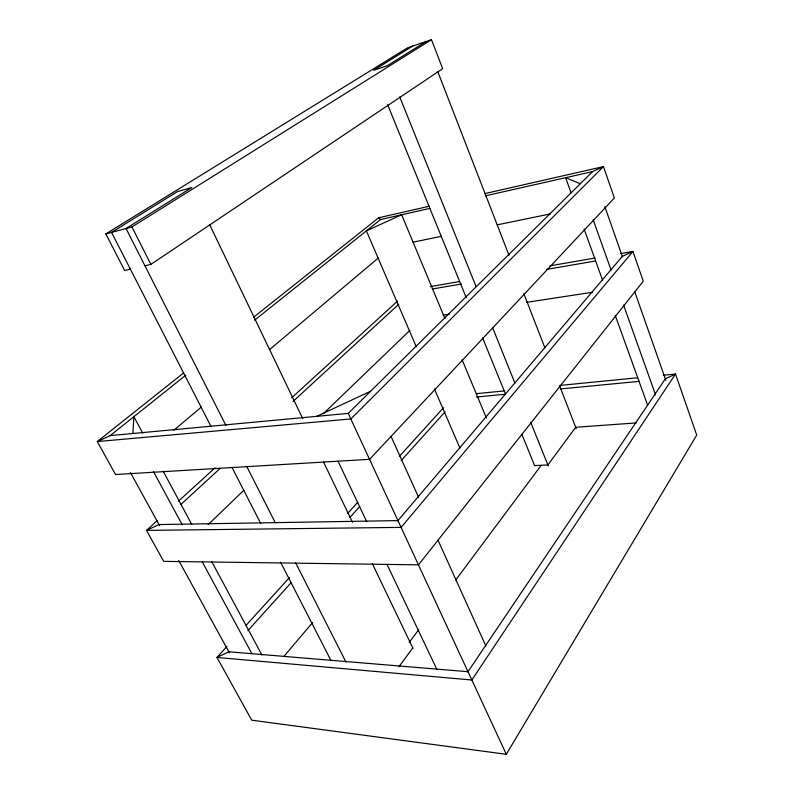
<?xml version="1.0" encoding="UTF-8"?>
<svg xmlns="http://www.w3.org/2000/svg" width="794" height="794" viewBox="0 0 794 794"><rect width="100%" height="100%" fill="white"/><g stroke="black" fill="none" stroke-linecap="round" stroke-linejoin="round"><path stroke-width="1.19" d="M132.876 433.504L133.888 416.681L142.662 433.018M226.955 646.435L216.96 657.452L251.738 720.188L506.304 754.3L696.715 435.092L675.515 374.043L663.228 375.254M467.984 671.704L228.841 651.795L216.96 657.452L471.864 680.001L467.984 671.704L665.342 378.857L675.515 374.043L471.864 680.001L506.304 754.3M398.896 666.752L412.781 647.944M409.178 642.485L418.766 629.612M455.647 580.116L541.22 465.284M620.729 253.574L632.937 251.46L401.119 527.375L146.523 530.392L159.008 524.556L397.943 520.606L622.317 256.393L632.937 251.46L643.269 281.205L418.488 564.832L163.683 561.358L146.523 530.392L157.48 520.388M283.726 656.598L312.598 622.565M247.897 630.644L290.981 582.836M349.807 517.549L359.751 506.512M401.188 460.54L445.097 411.808M246.11 625.325L289.413 577.585M347.712 513.321L357.707 502.304M399.342 456.411L443.479 407.759M485.025 193.557L603.47 166.601L350.869 418.944L97.285 441.573L110.197 435.618L348.248 413.396L592.542 171.613L603.47 166.601L614.367 197.994L369.577 459.319L115.547 474.514L97.285 441.573L183.642 372.892M208.167 524.616L243.887 490.226M323.347 413.704L409.962 330.304M180.883 504.458L220.087 468.44M293.026 401.436L398.787 304.281M178.471 501.203L214.995 467.845M291.676 397.794L397.576 301.055M173.826 430.249L201.339 407.084M269.632 349.558L378.718 257.673M110.197 435.618L185.776 375.215M254.576 320.22L380.554 219.531L429.941 208.375M253.504 317.322L378.669 217.764L429.425 206.212M144.945 265.792L150.87 264.412L442.665 68.681L431.479 39.7L407.55 47.809L105.83 233.922L124.648 270.496L130.375 269.166M105.83 233.922L131.943 226.955L431.479 39.7M426.09 41.526L387.184 65.773L373.627 70.269L412.801 46.032M316.737 416.334L370.609 391.263M485.342 195.85L592.542 171.613M412.543 242.259L441.563 236.294M497.173 224.851L550.361 213.914M430.209 286.614L459.518 281.533M549.895 265.861L595.083 258.02M432.264 289.006L461.503 283.984M546.788 269.355L595.52 260.988M443.251 315.089L449.364 314.156M526.392 302.375L592.413 292.271M476.43 393.645L504.696 390.866M559.998 385.418L637.413 377.795M476.45 397.03L504.845 394.3M560.405 388.951L639.418 381.348M636.262 422.914L575.69 427.271L547.87 464.947L534.62 465.612M580.315 183.722L565.626 177.697L571.094 192.873M378.669 217.764L380.554 219.531M130.454 472.529L159.644 525.727M178.71 560.465L229.357 652.737M153.47 471.606L182.302 524.933M202.311 561.944L251.748 653.383M163.127 471.12L191.791 524.467M211.67 561.477L261.96 655.1M211.065 426.577L111.537 232.404L177.419 191.642L191.83 187.523L126.038 228.523L225.933 425.445M231.987 467.388L260.829 523.663M280.619 562.271L330.949 660.459M246.706 466.376L275.32 522.789M295.527 562.618L346.035 662.186M131.943 226.955L150.87 264.412M209.507 224.355L302.693 418.527M323.575 462.058L352.496 522.313M372.307 563.611L413.009 648.42M338.016 461.165L366.739 521.678M386.956 564.266L436.968 669.61M348.248 413.396L398.32 521.42M397.943 520.606L468.212 672.2M391.015 436.353L418.557 497.223M437.941 540.059L485.888 646.018M416.354 346.899L366.391 230.856L401.645 214.767L444.968 318.642M434.477 388.991L459.944 448.153M462.108 359.732L486.385 417.952M387.651 104.719L466.217 297.621M482.583 337.817L505.49 394.082M521.856 434.268L534.481 465.274M399.69 96.818L476.053 286.535M492.717 327.922L514.929 383.115M530.67 422.209L548.257 465.899M437.752 71.579L509.023 255.36M523.812 293.502L544.883 347.832M559.681 385.973L576.265 428.74M584.126 229.039L602.636 280.381M615.251 315.387L647.636 405.238M593.207 219.888L611.092 270.069M623.578 305.075L655.606 394.926M604.83 206.599L622.446 256.75M634.734 291.735L665.868 380.366"/></g></svg>
